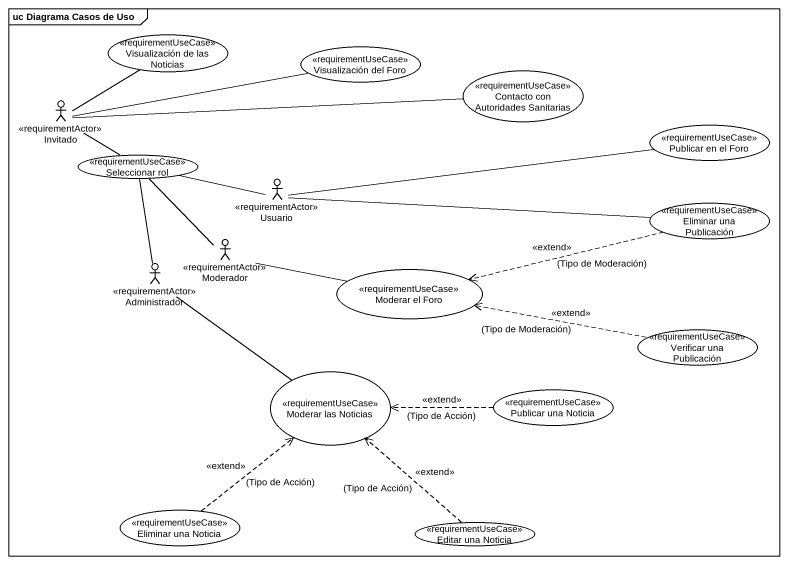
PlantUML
@startuml
mainframe uc Diagrama Casos de Uso
usecase "Visualización de las Noticias" as Visualización_de_las <<requirementUseCase>>
usecase "Visualización del Foro" as Visualización_del_Foro <<requirementUseCase>>
actor Invitado <<requirementActor>>
usecase "Contacto con Autoridades Sanitarias" as Contacto_con_Autoridades <<requirementUseCase>>
usecase "Publicar en el Foro" as Publicar_en_el_Foro <<requirementUseCase>>
usecase "Seleccionar rol" as Seleccionar_rol <<requirementUseCase>>
actor Usuario <<requirementActor>>
usecase "Eliminar una Publicación" as Eliminar_una_Publicación <<requirementUseCase>>
actor Moderador <<requirementActor>>
actor Administrador <<requirementActor>>
usecase "Moderar el Foro" as Moderar_el_Foro <<requirementUseCase>>
usecase "Verificar una Publicación" as Verificar_una_Publicación <<requirementUseCase>>
usecase "Moderar las Noticias" as Moderar_las_Noticias <<requirementUseCase>>
usecase "Publicar una Noticia" as Publicar_una_Noticia <<requirementUseCase>>
usecase "Eliminar una Noticia" as Eliminar_una_Noticia <<requirementUseCase>>
usecase "Editar una Noticia" as Editar_una_Noticia <<requirementUseCase>>
Invitado -up- Visualización_de_las
Invitado -right- Visualización_del_Foro
Invitado -right- Contacto_con_Autoridades
Invitado -- Seleccionar_rol
Seleccionar_rol -right- Usuario
Seleccionar_rol -- Moderador
Seleccionar_rol -- Administrador
Usuario -right- Publicar_en_el_Foro
Usuario -right- Eliminar_una_Publicación
Eliminar_una_Publicación .left.> Moderar_el_Foro : <<extend>>\n(Tipo de Moderación)
Moderador -right- Moderar_el_Foro
Administrador -- Moderar_las_Noticias
Verificar_una_Publicación .left.> Moderar_el_Foro : <<extend>>\n(Tipo de Moderación)
Publicar_una_Noticia .left.> Moderar_las_Noticias : <<extend>>\n(Tipo de Acción)
Eliminar_una_Noticia .up.> Moderar_las_Noticias : <<extend>>\n(Tipo de Acción)
Editar_una_Noticia .up.> Moderar_las_Noticias : <<extend>>\n(Tipo de Acción)
@enduml
